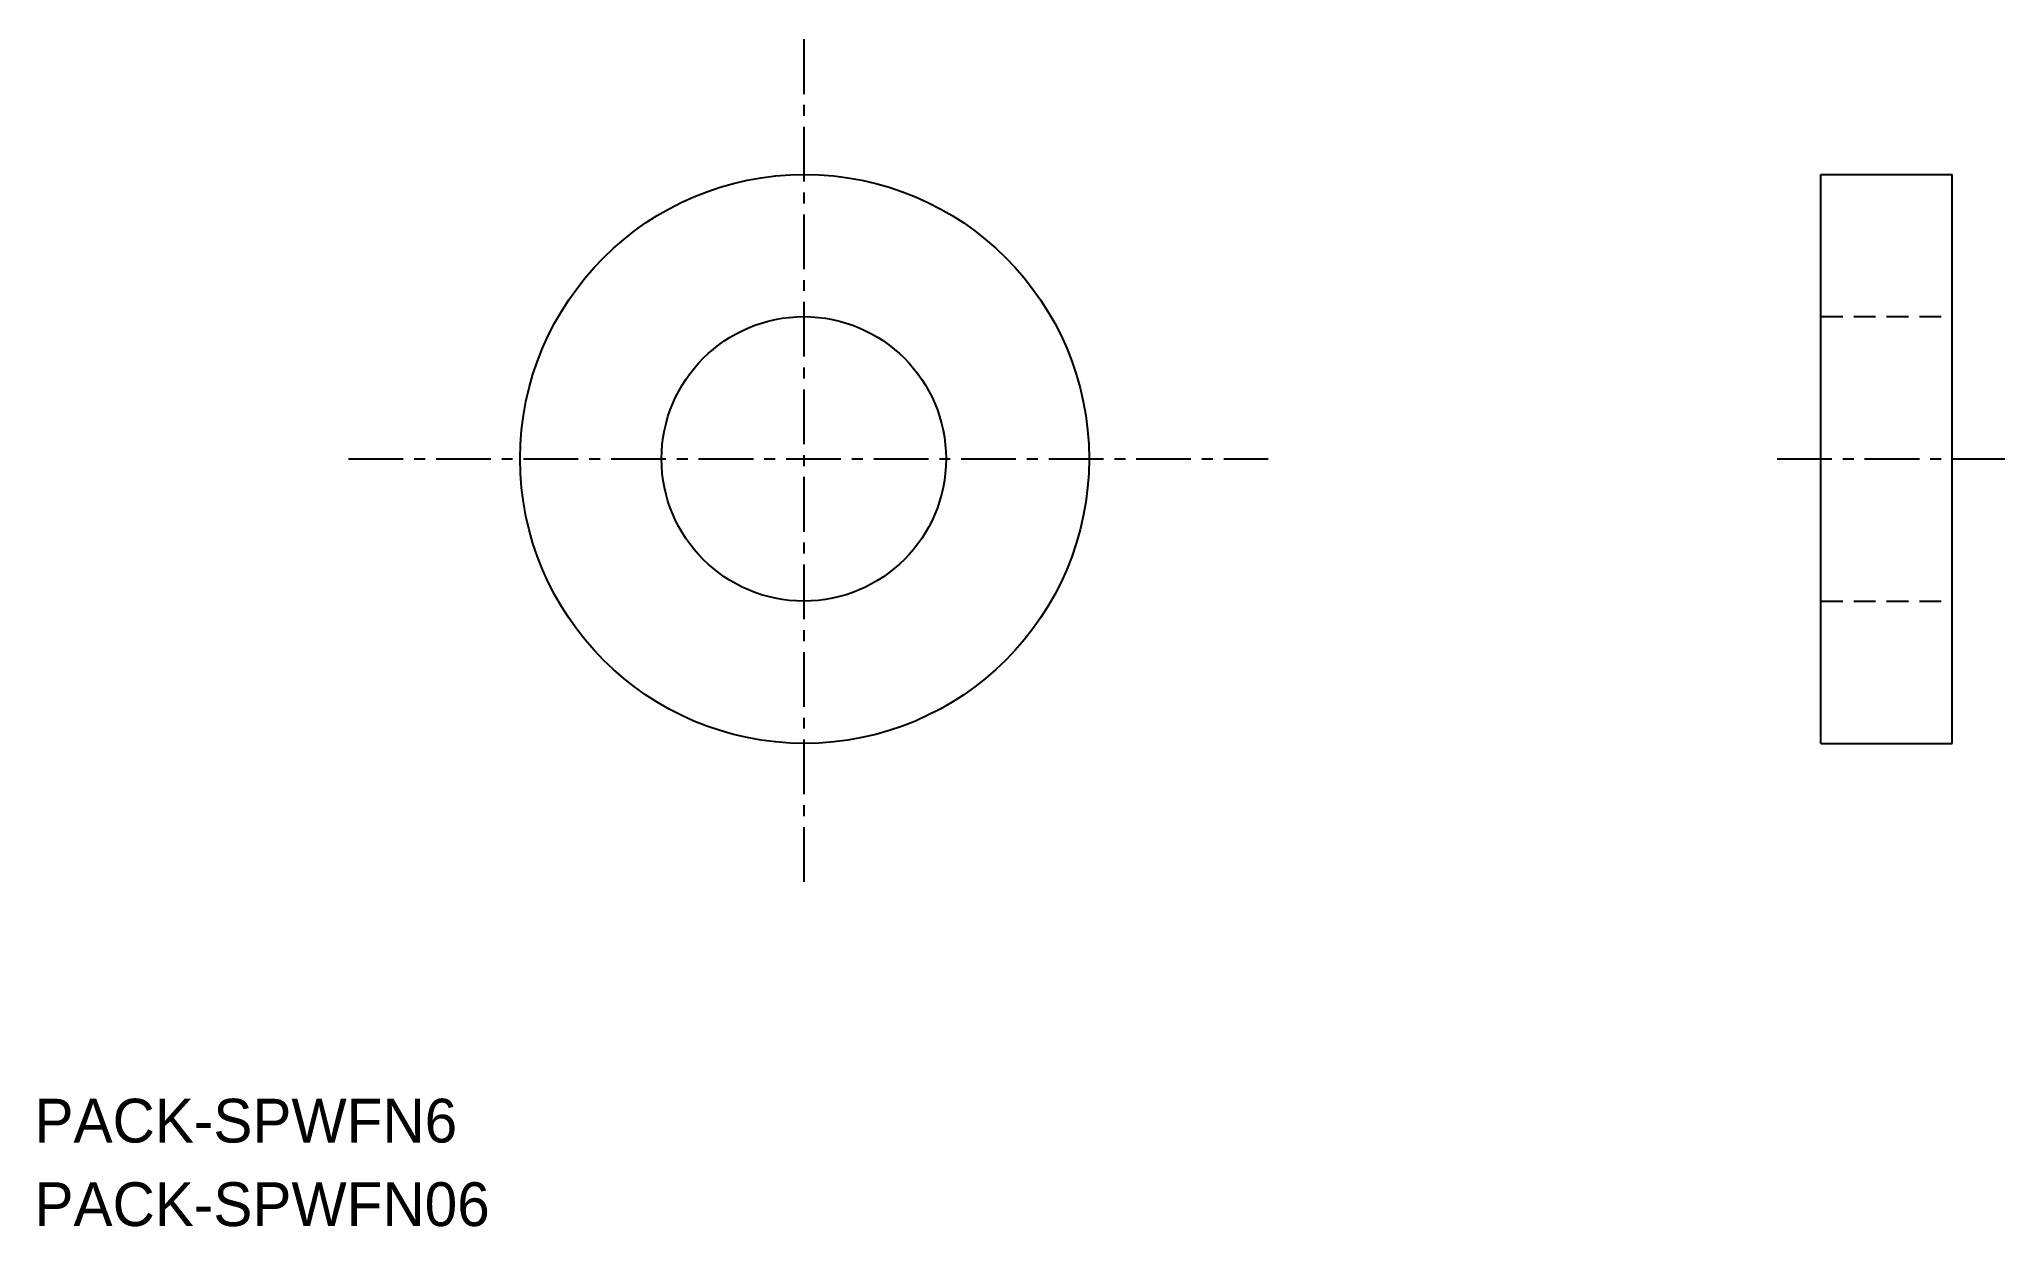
# Model space of a CAD drawing. Extents: x 2.1 to 47, y 3.1 to 30.2.
import ezdxf

# ---------------------------------------------------------------- set-up
doc = ezdxf.new("R2010")
doc.units = 0
doc.linetypes.add('CENTER', pattern=[2, 1.25, -0.25, 0.25, -0.25])
doc.linetypes.add('DASHED', pattern=[0.75, 0.5, -0.25])
doc.layers.get('0').update_dxf_attribs({"linetype": 'CONTINUOUS'})
doc.layers.add('CENTER', color=1, linetype='CENTER')

msp = doc.modelspace()

# ---------------------------------------------------------------- linework, layer by layer
at = {"color": 7, "linetype": 'CONTINUOUS'}
for p, q in [((42.819, 14.12), (42.819, 27.12)), ((42.819, 27.12), (45.819, 27.12)), ((45.819, 14.12), (45.819, 27.12)), ((42.819, 14.12), (45.819, 14.12))]:
    msp.add_line(p, q, dxfattribs=at)
at = {"color": 3, "linetype": 'DASHED'}
for p, q in [((42.819, 23.87), (45.819, 23.87)), ((42.819, 17.37), (45.819, 17.37))]:
    msp.add_line(p, q, dxfattribs=at)
at = {"color": 7, "linetype": 'CONTINUOUS'}
for centre, radius in [((19.598, 20.62), 6.5), ((19.579, 20.62), 3.25)]:
    msp.add_circle(centre, radius, dxfattribs=at)
at = {"layer": 'CENTER', "color": 1, "linetype": 'CENTER'}
for p, q in [((19.579, 30.207), (19.579, 10.786)), ((9.176, 20.62), (30.187, 20.62)), ((41.819, 20.62), (47.019, 20.62))]:
    msp.add_line(p, q, dxfattribs=at)

# ---------------------------------------------------------------- texts
at = {"color": 7, "linetype": 'CONTINUOUS'}
for s, p in [('PACK-SPWFN6', (2, 5)), ('PACK-SPWFN06', (2, 3.091))]:
    msp.add_text(s, height=1, dxfattribs=at).set_placement(p)

doc.saveas('drawing.dxf')
